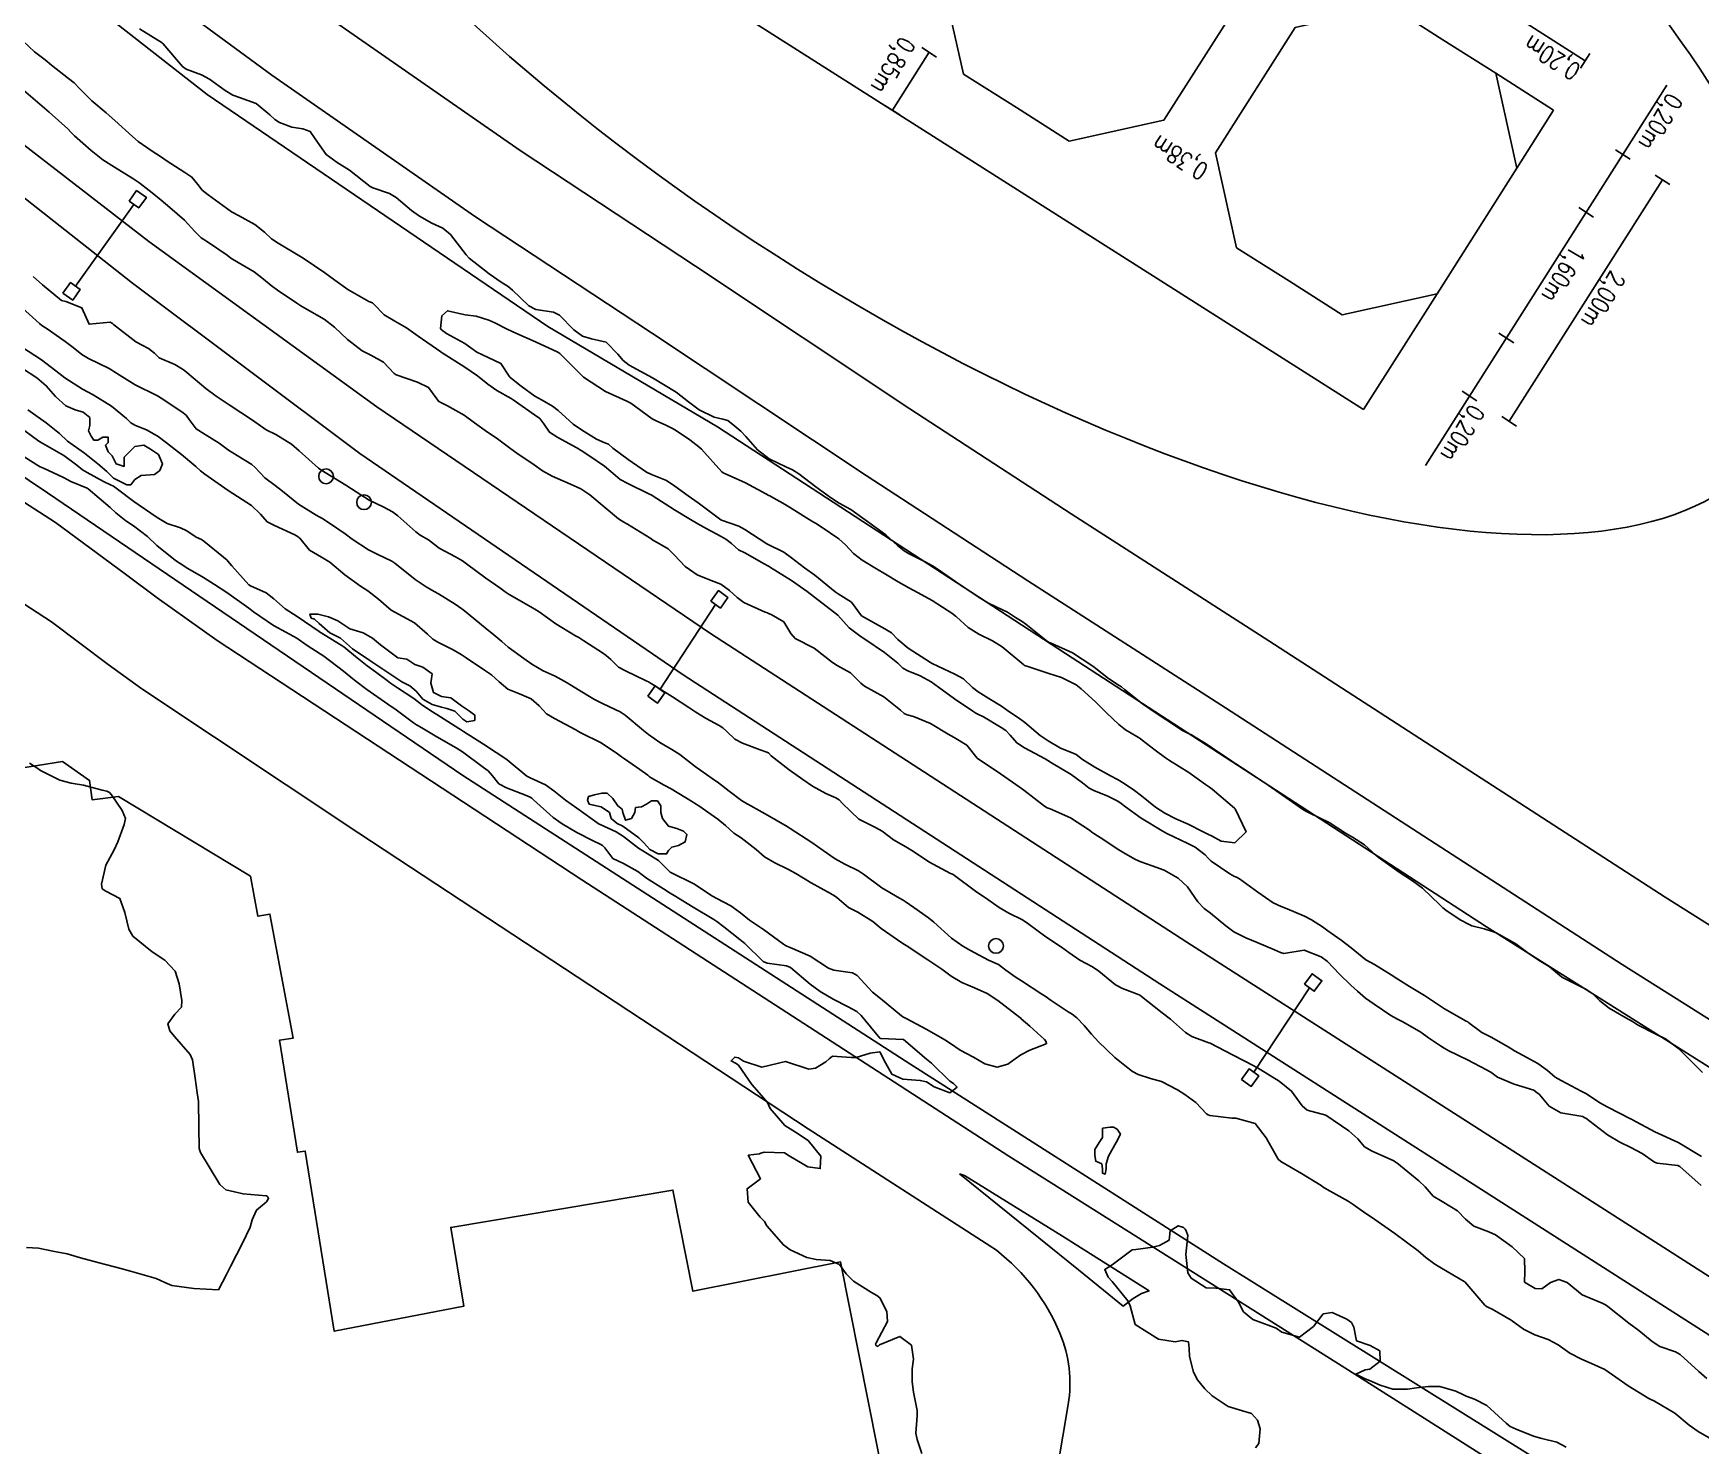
# Model space of a CAD drawing. Header units: metres. Extents: x 307586 to 320046, y 7427249 to 7434250.
# Drawn here: x 311576.6 to 311718.4, y 7432074 to 7432194.1 of the extents above; entities that cross this region are included whole.
import ezdxf

# ---------------------------------------------------------------- set-up
doc = ezdxf.new("R2010")
doc.units = ezdxf.units.M
doc.header["$MEASUREMENT"] = 0
for name, color, linetype in [('Curvas de Nivel 1m', 11, 'Continuous'), ('DETALHES', 45, 'Continuous'), ('Divisa', 42, 'FENCELINE2'), ('Edificações', 30, 'Continuous'), ('Hidrografia', 140, 'Continuous'), ('Linha Férrea', 20, 'Continuous'), ('Portico', 45, 'Continuous'), ('Postes', 20, 'Continuous'), ('Vias Primárias', 230, 'Continuous')]:
    doc.layers.add(name, color=color, linetype=linetype)
doc.styles.add('ROMANS', font='romans', dxfattribs={"height": 0.2})
doc.linetypes.add('FENCELINE2', pattern='A,0.25,-0.1,[132,ltypeshp.shx,S=0.1,R=0,X=-0.1,Y=0],-0.1,1', length=1.45)

msp = doc.modelspace()

# ---------------------------------------------------------------- linework, layer by layer
at = {"layer": 'Curvas de Nivel 1m', "flags": 128}
for points, elevation in [([(311718.54, 7432105.69), (311716.57, 7432107.67), (311716.53, 7432107.71), (311715.41, 7432108.56), (311714.58, 7432108.95), (311713.02, 7432109.76), (311712.6, 7432110.02), (311712.04, 7432110.33), (311710.61, 7432111.18), (311709.83, 7432111.79), (311709.21, 7432112.38), (311708.63, 7432112.78), (311706.75, 7432113.72), (311706.64, 7432113.77), (311706.61, 7432113.8), (311706.56, 7432113.83), (311705.51, 7432114.7), (311704.66, 7432115.22), (311703.69, 7432115.87), (311702.67, 7432116.63), (311701, 7432117.58), (311700.69, 7432117.7), (311699.97, 7432117.91), (311698.94, 7432118.17), (311698.7, 7432118.27), (311697.95, 7432118.69), (311696.71, 7432119.51), (311696.47, 7432119.71), (311696.22, 7432119.96), (311694.73, 7432121.36), (311693.89, 7432121.99), (311692.75, 7432122.73), (311690.96, 7432124.02), (311690.76, 7432124.19), (311689.8, 7432125.06), (311688.78, 7432125.7), (311688.19, 7432126.06), (311686.8, 7432126.95), (311685.16, 7432127.74), (311684.81, 7432127.91), (311684.52, 7432128.1), (311682.82, 7432129.28), (311681.6, 7432130.13), (311680.84, 7432130.65), (311679.43, 7432131.58), (311678.86, 7432131.95), (311678.51, 7432132.17), (311676.87, 7432133.27), (311676.32, 7432133.64), (311675.4, 7432134.21), (311675.08, 7432134.41), (311674.89, 7432134.51), (311674.33, 7432134.79), (311672.9, 7432135.71), (311672.08, 7432136.25), (311670.91, 7432137.06), (311669.38, 7432138.28), (311669.14, 7432138.5), (311668.94, 7432138.62), (311668.02, 7432139.22), (311666.95, 7432140.05), (311666.8, 7432140.16), (311666.6, 7432140.32), (311664.97, 7432141.38), (311663.13, 7432142.2), (311662.98, 7432142.27), (311662.84, 7432142.36), (311661, 7432143.83), (311660.67, 7432144.05), (311660.12, 7432144.39), (311659.44, 7432144.84), (311659.01, 7432145.04), (311657.82, 7432145.62), (311657.02, 7432146.1), (311656.82, 7432146.23), (311656.5, 7432146.44), (311655.04, 7432147.42), (311653.54, 7432148.48), (311653.06, 7432148.8), (311652.43, 7432149.12), (311651.07, 7432149.8), (311650.63, 7432150.06), (311650.07, 7432150.52), (311649.09, 7432151.42), (311647.53, 7432152.55), (311647.11, 7432152.85), (311646.11, 7432153.57), (311645.12, 7432154.13), (311644.37, 7432154.59), (311643.13, 7432155.51), (311641.69, 7432156.61), (311641.15, 7432156.96), (311640.57, 7432157.21), (311639.16, 7432157.89), (311638.15, 7432158.66), (311637.18, 7432159.8), (311636.75, 7432160.24), (311636.22, 7432160.68), (311635.65, 7432161.14), (311635.2, 7432161.25), (311634.47, 7432161.44), (311633.21, 7432162.07), (311632.28, 7432162.73), (311631.23, 7432163.56), (311629.24, 7432164.77), (311627.25, 7432165.87), (311626.72, 7432166.26), (311626.29, 7432166.8), (311625.28, 7432167.81), (311624.03, 7432168.09), (311623.28, 7432168.31), (311622.54, 7432168.85), (311621.31, 7432170.11), (311620.8, 7432170.36), (311619.31, 7432170.6), (311618.72, 7432170.9), (311617.33, 7432172.24), (311616.95, 7432172.54), (311616.34, 7432172.92), (311615.34, 7432173.62), (311613.63, 7432174.96), (311613.37, 7432175.23), (311612.04, 7432176.97), (311611.39, 7432177.5), (311610.46, 7432177.93), (311609.41, 7432178.54), (311608.72, 7432179.02), (311607.42, 7432180.11), (311606.85, 7432180.46), (311605.43, 7432180.93), (311605.21, 7432181.06), (311603.45, 7432182.45), (311602.39, 7432183.09), (311601.46, 7432183.77), (311600.54, 7432185.11), (311600.11, 7432185.74), (311599.49, 7432185.96), (311598.54, 7432186.1), (311597.5, 7432186.49), (311597.09, 7432186.74), (311596.66, 7432187.16), (311595.52, 7432188.11), (311594.1, 7432188.62), (311593.53, 7432188.83), (311592.87, 7432189.21), (311591.54, 7432190.18), (311590.87, 7432190.55), (311589.55, 7432191.03), (311589.24, 7432191.25), (311587.57, 7432193.21), (311587.54, 7432193.24), (311587.51, 7432193.27), (311585.59, 7432194.46)], 718), ([(311575.7, 7432193.42), (311576.66, 7432192.5), (311577.56, 7432191.82), (311578.1, 7432191.38), (311579.54, 7432190.24), (311580.04, 7432189.86), (311580.51, 7432189.36), (311581.52, 7432188.35), (311582.74, 7432187.33), (311583.5, 7432186.68), (311584.99, 7432185.3), (311585.48, 7432184.89), (311586.67, 7432184.07), (311587.46, 7432183.55), (311587.85, 7432183.27), (311589.44, 7432182.25), (311590.05, 7432181.85), (311590.56, 7432181.23), (311590.93, 7432180.73), (311591.42, 7432180.35), (311593, 7432179.2), (311593.41, 7432178.91), (311594, 7432178.6), (311595.39, 7432177.82), (311596.22, 7432177.17), (311596.81, 7432176.59), (311597.37, 7432176.24), (311599.22, 7432175.13), (311599.36, 7432175.04), (311599.59, 7432174.89), (311601.34, 7432173.72), (311602.19, 7432173.09), (311603.32, 7432172.29), (311605.1, 7432171.28), (311605.31, 7432171.19), (311605.4, 7432171.15), (311605.49, 7432171.06), (311606.39, 7432170.13), (311607.3, 7432169.61), (311608.29, 7432169.02), (311609.28, 7432168.31), (311611.22, 7432166.98), (311611.24, 7432166.96), (311611.26, 7432166.95), (311611.32, 7432166.92), (311613.25, 7432165.7), (311614.34, 7432164.95), (311615.23, 7432164.23), (311615.99, 7432163.69), (311617.21, 7432163.01), (311617.37, 7432162.91), (311619.2, 7432161.64), (311619.64, 7432161.33), (311619.98, 7432160.88), (311620.46, 7432160.15), (311621.18, 7432159.71), (311622.8, 7432158.84), (311623.17, 7432158.6), (311623.82, 7432158.18), (311625.15, 7432157.28), (311625.69, 7432156.81), (311626.47, 7432156.13), (311627.13, 7432155.79), (311629.02, 7432154.87), (311629.12, 7432154.82), (311629.16, 7432154.81), (311629.21, 7432154.77), (311631.1, 7432153.54), (311632.45, 7432152.73), (311633.09, 7432152.36), (311633.85, 7432151.95), (311635.08, 7432151.28), (311635.46, 7432151.07), (311635.95, 7432150.69), (311636.55, 7432150.16), (311637.07, 7432149.89), (311638.74, 7432148.97), (311639.05, 7432148.78), (311639.14, 7432148.73), (311639.26, 7432148.65), (311641.04, 7432147.55), (311642.39, 7432146.61), (311643.02, 7432146.12), (311645, 7432144.58), (311645.95, 7432143.52), (311646.98, 7432142.74), (311647.28, 7432142.55), (311648.97, 7432141.41), (311650.09, 7432140.51), (311650.53, 7432140.09), (311650.95, 7432139.86), (311651.99, 7432139.44), (311652.94, 7432138.92), (311653.57, 7432138.47), (311654.92, 7432137.47), (311656.49, 7432136.44), (311656.74, 7432136.27), (311656.9, 7432136.18), (311657.38, 7432135.95), (311658.89, 7432135.05), (311659.28, 7432134.79), (311659.66, 7432134.4), (311660.22, 7432133.73), (311660.87, 7432133.32), (311662.62, 7432132.36), (311662.86, 7432132.22), (311663.18, 7432132.03), (311664.84, 7432131.03), (311665.81, 7432130.33), (311666.38, 7432129.87), (311666.83, 7432129.66), (311667.9, 7432129.22), (311668.82, 7432128.76), (311669.1, 7432128.57), (311669.48, 7432128.28), (311670.8, 7432127.34), (311672.59, 7432126.24), (311672.78, 7432126.13), (311672.99, 7432126.03), (311674.77, 7432125.18), (311675.4, 7432124.85), (311676.24, 7432124.2), (311676.49, 7432123.93), (311676.76, 7432123.68), (311678.33, 7432122.59), (311678.74, 7432122.37), (311678.9, 7432122.32), (311679.16, 7432122.16), (311680.73, 7432121.02), (311682.02, 7432120.13), (311682.71, 7432119.8), (311683.22, 7432119.61), (311684.7, 7432118.98), (311685.29, 7432118.69), (311686.22, 7432118.08), (311686.69, 7432117.74), (311687.8, 7432116.94), (311688.67, 7432116.31), (311688.98, 7432116.05), (311689.91, 7432115.29), (311690.65, 7432114.87), (311692.07, 7432114.01), (311692.64, 7432113.62), (311693.62, 7432113), (311694.63, 7432112.41), (311694.9, 7432112.25), (311695.32, 7432111.97), (311696.61, 7432111.12), (311698.46, 7432110.07), (311698.59, 7432109.99), (311698.67, 7432109.93), (311699.77, 7432109.1), (311700.58, 7432108.69), (311702.02, 7432107.89), (311702.57, 7432107.53), (311703.29, 7432107.14), (311704.55, 7432106.47), (311705.38, 7432105.85), (311706.01, 7432105.31), (311706.53, 7432105), (311708.23, 7432104.11), (311708.52, 7432103.96), (311708.62, 7432103.91), (311708.77, 7432103.81), (311709.82, 7432103.1), (311710.51, 7432102.74), (311712.44, 7432101.76), (311712.5, 7432101.72), (311712.59, 7432101.68), (311714.49, 7432100.65), (311716.42, 7432099.76), (311716.47, 7432099.74), (311716.53, 7432099.71), (311718.46, 7432098.55)], 718), ([(311575.53, 7432189.42), (311577.51, 7432187.72), (311577.89, 7432187.39), (311579.49, 7432185.96), (311579.78, 7432185.66), (311580.07, 7432185.36), (311581.46, 7432184.13), (311582.48, 7432183.33), (311583.45, 7432182.69), (311585.01, 7432181.73), (311585.43, 7432181.46), (311585.53, 7432181.39), (311585.65, 7432181.3), (311586.66, 7432180.51), (311587.42, 7432179.88), (311588.17, 7432179.26), (311589.4, 7432178.2), (311590.29, 7432177.24), (311590.84, 7432176.69), (311591.37, 7432176.34), (311593.03, 7432175.2), (311593.36, 7432174.96), (311593.97, 7432174.58), (311595.34, 7432173.79), (311596.14, 7432173.17), (311596.79, 7432172.62), (311597.32, 7432172.24), (311598.97, 7432171.13), (311599.31, 7432170.9), (311600.45, 7432170.26), (311601.3, 7432169.78), (311602.18, 7432169.09), (311603.28, 7432168.03), (311604.54, 7432167.07), (311605.26, 7432166.72), (311606.33, 7432166.12), (311607.24, 7432165.16), (311607.42, 7432165.03), (311609.23, 7432164.42), (311610.18, 7432163.95), (311610.89, 7432162.98), (311611.02, 7432162.79), (311611.21, 7432162.67), (311611.79, 7432162.39), (311613.2, 7432161.6), (311614.08, 7432160.95), (311615.19, 7432160.15), (311615.93, 7432159.68), (311616.94, 7432158.91), (311617.17, 7432158.73), (311617.7, 7432158.37), (311619.15, 7432157.38), (311619.87, 7432156.88), (311620.69, 7432156.42), (311621.14, 7432156.22), (311622.25, 7432155.73), (311623.13, 7432155.33), (311623.89, 7432154.83), (311625.11, 7432153.82), (311626.34, 7432152.8), (311626.8, 7432152.51), (311627.09, 7432152.34), (311628.22, 7432151.64), (311629.08, 7432151.1), (311629.27, 7432150.96), (311629.63, 7432150.76), (311630.55, 7432150.23), (311631.06, 7432149.72), (311632.01, 7432148.73), (311633.04, 7432148.01), (311634.21, 7432147.53), (311635.03, 7432147.24), (311635.79, 7432146.69), (311636.44, 7432146.1), (311637.01, 7432145.68), (311638.8, 7432144.86), (311639, 7432144.79), (311639.09, 7432144.73), (311639.31, 7432144.65), (311640.4, 7432144.04), (311640.99, 7432143.04), (311641.36, 7432142.62), (311642.97, 7432141.8), (311644.55, 7432140.58), (311644.95, 7432140.32), (311646.07, 7432139.69), (311646.94, 7432138.81), (311647.26, 7432138.55), (311648.92, 7432137.66), (311650.32, 7432136.51), (311650.63, 7432136.23), (311650.9, 7432136.11), (311651.42, 7432135.97), (311652.89, 7432135.39), (311654.38, 7432134.47), (311654.88, 7432134.18), (311655.96, 7432133.53), (311656.86, 7432132.43), (311658.84, 7432131.11), (311659.86, 7432130.39), (311660.43, 7432129.99), (311660.83, 7432129.72), (311662.57, 7432128.36), (311662.81, 7432128.21), (311663.06, 7432128.11), (311664.8, 7432127.35), (311666.4, 7432126.32), (311666.61, 7432126.14), (311666.78, 7432126.01), (311667.61, 7432125.47), (311668.77, 7432124.73), (311669.04, 7432124.56), (311669.47, 7432124.28), (311670.31, 7432123.81), (311670.76, 7432123.62), (311671.74, 7432123.27), (311672.75, 7432122.9), (311673.96, 7432122.23), (311674.73, 7432121.48), (311675.61, 7432120.21), (311676.15, 7432119.64), (311676.7, 7432119.25), (311677.99, 7432118.18), (311678.69, 7432117.65), (311679.69, 7432117.14), (311680.67, 7432116.74), (311682.14, 7432116.13), (311682.66, 7432115.89), (311682.95, 7432115.82), (311684.66, 7432116.1), (311686.11, 7432115.53), (311686.65, 7432115.14), (311687.68, 7432114.06), (311688.63, 7432113.11), (311689.19, 7432112.6), (311689.88, 7432112.03), (311690.62, 7432111.5), (311692.05, 7432110.55), (311692.6, 7432110.24), (311693.07, 7432110), (311694.58, 7432109.12), (311695.25, 7432108.64), (311696.26, 7432107.95), (311696.57, 7432107.76), (311696.97, 7432107.54), (311698.56, 7432106.77), (311700.17, 7432105.91), (311700.43, 7432105.79), (311700.54, 7432105.71), (311701.12, 7432105.31), (311702.53, 7432104.69), (311704.2, 7432104.18), (311704.52, 7432103.95), (311704.58, 7432103.91), (311704.67, 7432103.86), (311705.51, 7432102.84), (311706.51, 7432102.26), (311708.36, 7432101.96), (311708.5, 7432101.88), (311708.54, 7432101.85), (311708.63, 7432101.81), (311710.48, 7432100.38), (311711.51, 7432099.77), (311712.47, 7432099.32), (311713.42, 7432098.8), (311714.46, 7432098.07), (311714.7, 7432097.98), (311716.45, 7432097.78), (311716.62, 7432097.71), (311718.43, 7432096.07)], 719), ([(311718.92, 7432079.68), (311718.24, 7432080.26), (311716.66, 7432081.71), (311716.27, 7432081.94), (311714.92, 7432082.39), (311714.27, 7432082.8), (311713.14, 7432083.75), (311712.29, 7432084.38), (311710.51, 7432085.78), (311710.31, 7432085.92), (311710.01, 7432086.08), (311708.32, 7432086.79), (311707.03, 7432087.82), (311706.34, 7432088.09), (311705.61, 7432087.84), (311704.88, 7432087.29), (311704.32, 7432087.33), (311703.41, 7432087.87), (311703.43, 7432088.78), (311703.4, 7432089.87), (311702.37, 7432090.86), (311700.93, 7432091.89), (311700.39, 7432092.14), (311699.09, 7432092.62), (311698.4, 7432093.21), (311697.72, 7432093.94), (311696.41, 7432094.73), (311695.64, 7432095.18), (311694.97, 7432095.97), (311694.43, 7432096.48), (311692.54, 7432098), (311692.45, 7432098.07), (311692.29, 7432098.17), (311690.46, 7432098.99), (311689.81, 7432099.38), (311689.22, 7432100.04), (311688.48, 7432100.72), (311686.5, 7432102.07), (311684.91, 7432102.5), (311684.51, 7432102.87), (311683.6, 7432104.11), (311682.53, 7432104.96), (311680.61, 7432106.14), (311680.54, 7432106.18), (311680.45, 7432106.23), (311678.56, 7432107.21), (311676.67, 7432108.19), (311676.57, 7432108.23), (311675.12, 7432108.75), (311674.58, 7432109.1), (311673.3, 7432110.23), (311672.6, 7432110.78), (311670.7, 7432112.26), (311670.62, 7432112.3), (311669.2, 7432112.85), (311668.63, 7432113.16), (311667.21, 7432114.3), (311666.65, 7432114.69), (311665.57, 7432115.25), (311664.66, 7432115.89), (311664.03, 7432116.35), (311662.68, 7432117.22), (311661.16, 7432118.38), (311660.7, 7432118.69), (311659.55, 7432119.24), (311658.71, 7432119.74), (311657.76, 7432120.42), (311656.72, 7432121.13), (311654.91, 7432122.46), (311654.82, 7432122.53), (311654.74, 7432122.56), (311654.59, 7432122.61), (311652.75, 7432123.61), (311651.44, 7432124.49), (311650.77, 7432124.89), (311649.73, 7432125.47), (311648.78, 7432126.21), (311648.2, 7432126.54), (311646.79, 7432127.25), (311645.38, 7432128.57), (311645.12, 7432128.88), (311644.82, 7432129.07), (311643.98, 7432129.43), (311642.83, 7432130.06), (311642.02, 7432130.61), (311640.85, 7432131.43), (311639.33, 7432132.64), (311639.09, 7432132.87), (311638.87, 7432132.97), (311638.39, 7432133.13), (311636.87, 7432133.72), (311636.24, 7432134.04), (311635.54, 7432134.69), (311635.21, 7432135.02), (311634.89, 7432135.22), (311633.8, 7432135.8), (311632.9, 7432136.35), (311632.33, 7432136.73), (311630.92, 7432137.65), (311629.12, 7432138.77), (311629.01, 7432138.85), (311628.93, 7432138.9), (311628.69, 7432139.02), (311626.94, 7432139.86), (311626.33, 7432140.18), (311625.67, 7432140.81), (311625.3, 7432141.16), (311624.96, 7432141.4), (311623.38, 7432142.42), (311622.97, 7432142.68), (311622.68, 7432142.84), (311620.99, 7432143.87), (311619.59, 7432144.88), (311619.22, 7432145.1), (311619.01, 7432145.22), (311618.28, 7432145.63), (311617.02, 7432146.35), (311616.69, 7432146.59), (311616.25, 7432146.92), (311615.04, 7432147.75), (311613.41, 7432148.96), (311613.06, 7432149.22), (311612.46, 7432149.56), (311611.07, 7432150.3), (311610.69, 7432150.61), (311610.18, 7432150.99), (311609.47, 7432151.39), (311609.08, 7432151.67), (311607.55, 7432153.03), (311607.1, 7432153.37), (311606.37, 7432153.77), (311605.11, 7432154.38), (311604.02, 7432155.07), (311603.13, 7432155.66), (311601.74, 7432156.49), (311601.14, 7432156.86), (311601, 7432156.96), (311600.81, 7432157.1), (311599.16, 7432158.57), (311598.52, 7432159.14), (311597.18, 7432159.96), (311596.37, 7432160.35), (311595.19, 7432161.18), (311593.21, 7432162.49), (311592.11, 7432163.21), (311591.22, 7432163.86), (311589.62, 7432165.24), (311589.4, 7432165.4), (311589.25, 7432165.51), (311588.58, 7432165.92), (311587.25, 7432166.47), (311586.87, 7432166.89), (311586.35, 7432167.28), (311585.27, 7432167.84), (311583.38, 7432169.32), (311583.29, 7432169.39), (311583.09, 7432169.52), (311581.29, 7432169.34), (311580.69, 7432170.74), (311579.31, 7432171.27), (311578.96, 7432171.37), (311577.33, 7432172.68), (311576.55, 7432173.4)], 719), ([(311719.13, 7432074.63), (311718.18, 7432075.16), (311717.43, 7432075.7), (311716.2, 7432076.71), (311714.47, 7432077.74), (311714.29, 7432077.82), (311714.21, 7432077.85), (311713.99, 7432077.96), (311712.23, 7432079.03), (311711.19, 7432079.77), (311710.24, 7432080.42), (311709.1, 7432080.94), (311708.26, 7432081.3), (311707.28, 7432081.82), (311706.27, 7432082.52), (311705.42, 7432082.99), (311704.28, 7432083.38), (311703.33, 7432083.87), (311702.29, 7432084.63), (311700.65, 7432085.55), (311700.3, 7432085.72), (311700.18, 7432085.78), (311700.05, 7432085.9), (311698.33, 7432087.9), (311698.29, 7432087.93), (311696.34, 7432089.06), (311695.77, 7432089.38), (311695.01, 7432089.97), (311694.36, 7432090.52), (311692.38, 7432092), (311690.4, 7432093.39), (311690.01, 7432093.64), (311689.42, 7432094.03), (311688.84, 7432094.47), (311688.41, 7432094.75), (311686.88, 7432095.6), (311686.42, 7432095.86), (311686.29, 7432095.94), (311686.12, 7432096.07), (311684.44, 7432097.11), (311682.67, 7432098.12), (311682.46, 7432098.33), (311681.44, 7432100.13), (311680.49, 7432101.35), (311678.86, 7432101.8), (311678.5, 7432101.81), (311676.64, 7432102.05), (311676.5, 7432102.1), (311676.37, 7432102.19), (311675.44, 7432103.14), (311674.52, 7432103.83), (311673.89, 7432104.23), (311672.53, 7432104.93), (311671.59, 7432105.19), (311670.54, 7432105.51), (311670.06, 7432105.78), (311669.4, 7432106.28), (311668.55, 7432106.98), (311667.16, 7432108.3), (311666.58, 7432108.95), (311665.95, 7432109.69), (311665.32, 7432110.33), (311664.92, 7432110.65), (311664.6, 7432110.86), (311663.15, 7432111.82), (311662.62, 7432112.18), (311662.35, 7432112.36), (311660.63, 7432113.48), (311660.08, 7432113.83), (311659.28, 7432114.4), (311658.93, 7432114.69), (311658.65, 7432114.87), (311657.82, 7432115.25), (311656.66, 7432115.86), (311656.28, 7432116.06), (311655.62, 7432116.45), (311654.67, 7432117.13), (311653.16, 7432118.48), (311652.7, 7432118.86), (311651.46, 7432119.74), (311650.71, 7432120.23), (311650.55, 7432120.34), (311650.25, 7432120.51), (311648.73, 7432121.4), (311647.18, 7432122.55), (311646.75, 7432122.84), (311645.59, 7432123.41), (311644.76, 7432123.88), (311643.75, 7432124.59), (311642.77, 7432125.26), (311640.94, 7432126.46), (311640.78, 7432126.55), (311640.74, 7432126.58), (311640.67, 7432126.62), (311638.8, 7432127.69), (311637.08, 7432128.67), (311636.81, 7432128.83), (311635.75, 7432129.62), (311634.83, 7432130.33), (311634.3, 7432130.71), (311632.85, 7432131.71), (311631.54, 7432132.73), (311630.87, 7432133.17), (311629.86, 7432133.75), (311628.88, 7432134.44), (311628.47, 7432134.77), (311626.9, 7432136.09), (311626.47, 7432136.37), (311625.56, 7432136.81), (311624.91, 7432137.11), (311624.3, 7432137.43), (311622.92, 7432138.25), (311621.97, 7432138.85), (311620.94, 7432139.4), (311619.93, 7432139.87), (311618.95, 7432140.43), (311618.29, 7432140.9), (311616.96, 7432141.88), (311616.4, 7432142.36), (311615.73, 7432142.93), (311614.98, 7432143.51), (311613.22, 7432144.96), (311613, 7432145.14), (311612.45, 7432145.52), (311611.02, 7432146.41), (311610.66, 7432146.62), (311609.98, 7432147), (311609.03, 7432147.62), (311607.3, 7432149.03), (311607.05, 7432149.2), (311605.8, 7432149.79), (311605.06, 7432150.16), (311603.69, 7432151.07), (311603.08, 7432151.52), (311601.76, 7432152.42), (311601.09, 7432152.85), (311600.93, 7432152.94), (311600.61, 7432153.11), (311599.11, 7432154.04), (311597.76, 7432155.14), (311597.13, 7432155.62), (311596.25, 7432156.28), (311595.4, 7432157.18), (311595.15, 7432157.4), (311594.62, 7432157.72), (311593.16, 7432158.62), (311592.35, 7432159.21), (311591.18, 7432159.95), (311590.4, 7432160.44), (311589.8, 7432161.24), (311589.55, 7432161.6), (311589.2, 7432161.89), (311587.42, 7432163.06), (311587.21, 7432163.19), (311587.16, 7432163.22), (311587.07, 7432163.27), (311585.23, 7432164.18), (311583.39, 7432165.32), (311583.24, 7432165.42), (311583, 7432165.57), (311581.25, 7432166.42), (311580.68, 7432166.77), (311579.93, 7432167.36), (311579.27, 7432167.87), (311577.72, 7432168.95), (311577.29, 7432169.24), (311577.09, 7432169.39), (311575.31, 7432170.99)], 718), ([(311575.19, 7432160.74), (311577.02, 7432159.39), (311577.17, 7432159.3), (311577.35, 7432159.2), (311579.15, 7432158.16), (311580.25, 7432157.35), (311580.75, 7432156.96), (311581.14, 7432156.73), (311582.51, 7432155.95), (311583.13, 7432155.68), (311583.38, 7432155.57), (311583.72, 7432155.31), (311585.11, 7432154.26), (311586.55, 7432153.28), (311587.09, 7432152.9), (311587.95, 7432152.39), (311589.08, 7432152.03), (311589.62, 7432151.78), (311590.4, 7432151.23), (311590.87, 7432151.02), (311591.07, 7432150.9), (311592.73, 7432149.53), (311593.05, 7432149.27), (311593.11, 7432149.2), (311593.44, 7432148.8), (311594.89, 7432147.18), (311595.02, 7432147.1), (311596.36, 7432146.5), (311597.01, 7432145.98), (311597.97, 7432145.14), (311598.99, 7432144.47), (311600.88, 7432143.19), (311600.97, 7432143.13), (311601.03, 7432143.1), (311602.96, 7432141.89), (311603.97, 7432141.07), (311604.95, 7432140.27), (311605.66, 7432139.77), (311606.65, 7432139.03), (311606.93, 7432138.82), (311607.54, 7432138.41), (311608.91, 7432137.5), (311609.59, 7432137), (311610.38, 7432136.47), (311610.89, 7432136.14), (311612.74, 7432134.96), (311612.88, 7432134.87), (311613.14, 7432134.7), (311614.86, 7432133.61), (311615.93, 7432132.92), (311616.49, 7432132.55), (311616.85, 7432132.28), (311618.55, 7432130.89), (311618.83, 7432130.75), (311620.13, 7432130.17), (311620.82, 7432129.66), (311621.83, 7432128.85), (311622.8, 7432128.19), (311624.7, 7432126.82), (311624.78, 7432126.78), (311626.15, 7432126.17), (311626.77, 7432125.78), (311628.04, 7432124.78), (311628.76, 7432124.33), (311629.74, 7432123.74), (311630.72, 7432122.74), (311630.74, 7432122.72), (311630.78, 7432122.7), (311632.73, 7432121.74), (311634.34, 7432120.7), (311634.71, 7432120.49), (311635.89, 7432119.87), (311636.7, 7432119.27), (311637.48, 7432118.66), (311638.68, 7432117.85), (311640.36, 7432116.62), (311640.54, 7432116.5), (311640.66, 7432116.45), (311640.94, 7432116.34), (311642.65, 7432115.59), (311644.21, 7432114.58), (311644.64, 7432114.41), (311646.24, 7432114.16), (311646.64, 7432113.95), (311647.95, 7432112.54), (311648.61, 7432112), (311650.42, 7432110.5), (311650.51, 7432110.42), (311650.59, 7432110.39), (311650.81, 7432110.28), (311652.58, 7432109.35), (311654.1, 7432108.46), (311654.57, 7432108.15), (311655.41, 7432107.59), (311656.55, 7432107.01), (311657.51, 7432106.42), (311658.54, 7432106.14), (311659.45, 7432106.4), (311660.07, 7432106.87), (311660.56, 7432107.21), (311661.33, 7432107.6), (311662.57, 7432108.07), (311662.76, 7432108.16), (311662.7, 7432108.36), (311662.57, 7432108.5), (311661.32, 7432109.64), (311660.59, 7432110.26), (311660.54, 7432110.33), (311660.48, 7432110.38), (311658.61, 7432111.82), (311657.7, 7432112.42), (311656.63, 7432112.9), (311655.54, 7432113.35), (311654.64, 7432113.9), (311653.84, 7432114.47), (311652.65, 7432115.27), (311650.81, 7432116.5), (311650.66, 7432116.59), (311650.44, 7432116.73), (311648.68, 7432117.95), (311647.97, 7432118.54), (311646.7, 7432119.34), (311645.89, 7432119.74), (311644.9, 7432120.58), (311644.72, 7432120.73), (311644.38, 7432120.93), (311642.73, 7432121.83), (311641.41, 7432122.61), (311640.75, 7432122.98), (311639.63, 7432123.52), (311638.76, 7432124.05), (311638.04, 7432124.66), (311636.77, 7432125.64), (311636.16, 7432126.06), (311635.45, 7432126.69), (311634.79, 7432127.23), (311633.16, 7432128.37), (311632.81, 7432128.61), (311632.64, 7432128.72), (311630.82, 7432129.81), (311630.21, 7432130.13), (311629.11, 7432130.77), (311628.95, 7432130.88), (311628.83, 7432130.97), (311628.15, 7432131.47), (311626.85, 7432132.37), (311626.59, 7432132.54), (311626.24, 7432132.8), (311624.87, 7432133.73), (311623.13, 7432134.59), (311622.88, 7432134.72), (311622.7, 7432134.84), (311620.89, 7432135.81), (311620.21, 7432136.19), (311619.58, 7432136.88), (311618.91, 7432137.49), (311617.91, 7432137.91), (311616.92, 7432138.31), (311616.17, 7432138.92), (311615.53, 7432139.52), (311614.94, 7432139.92), (311613.39, 7432140.96), (311612.96, 7432141.26), (311612.28, 7432141.64), (311610.97, 7432142.3), (311610.54, 7432142.56), (311610.08, 7432142.99), (311608.99, 7432143.93), (311607, 7432145.03), (311605.92, 7432145.96), (311605.02, 7432146.65), (311604.39, 7432147.07), (311603.04, 7432148.03), (311601.79, 7432149.09), (311601.06, 7432149.54), (311600.06, 7432150.11), (311599.23, 7432151.13), (311599.15, 7432151.21), (311599.07, 7432151.26), (311598.79, 7432151.42), (311597.08, 7432152.21), (311596.46, 7432152.53), (311595.89, 7432153.17), (311595.1, 7432153.91), (311593.12, 7432155.2), (311591.14, 7432156.58), (311590.77, 7432156.86), (311590.39, 7432157.23), (311589.16, 7432158.25), (311587.89, 7432159.26), (311587.18, 7432159.8), (311586.23, 7432160.33), (311585.19, 7432160.76), (311584.84, 7432160.96), (311584.47, 7432161.31), (311583.2, 7432162.36), (311581.63, 7432163.34), (311581.22, 7432163.56), (311580.75, 7432163.81), (311579.23, 7432164.79), (311578.48, 7432165.38), (311577.25, 7432166.32), (311575.54, 7432167.41)], 717), ([(311575.16, 7432158.47), (311576.85, 7432157.39), (311577.14, 7432157.22), (311577.43, 7432157.1), (311579.13, 7432156.3), (311579.74, 7432155.97), (311581.12, 7432155.39), (311581.22, 7432155.34), (311583.1, 7432153.75), (311583.58, 7432153.31), (311584.41, 7432152.62), (311585.08, 7432152.2), (311586.26, 7432151.28), (311587.07, 7432150.52), (311588.65, 7432149.25), (311589.05, 7432148.98), (311589.71, 7432148.57), (311591.03, 7432147.8), (311591.98, 7432147.21), (311593.02, 7432146.52), (311594.89, 7432145.18), (311595, 7432145.1), (311595.29, 7432144.89), (311596.98, 7432143.71), (311598.03, 7432143.14), (311598.97, 7432142.63), (311599.86, 7432142.02), (311600.96, 7432141.31), (311601.28, 7432141.1), (311602.94, 7432139.83), (311603.88, 7432139.07), (311604.92, 7432138.27), (311606.72, 7432137.03), (311606.82, 7432136.95), (311606.9, 7432136.88), (311607.3, 7432136.63), (311608.89, 7432135.44), (311609.15, 7432135.27), (311609.6, 7432135), (311610.87, 7432134.25), (311612.52, 7432133.3), (311612.85, 7432133.1), (311613.05, 7432132.96), (311614.84, 7432131.64), (311615.24, 7432131.34), (311615.62, 7432130.93), (311616.15, 7432130.25), (311616.82, 7432129.9), (311618.42, 7432129.29), (311618.82, 7432129.1), (311618.95, 7432129.02), (311619.11, 7432128.89), (311620.79, 7432127.39), (311621.53, 7432126.85), (311622.78, 7432126.11), (311624.19, 7432125.41), (311624.77, 7432125.12), (311624.96, 7432125.01), (311625.16, 7432124.81), (311625.85, 7432123.91), (311626.75, 7432123.46), (311627.97, 7432122.78), (311628.73, 7432122.21), (311630.15, 7432121.32), (311630.72, 7432120.96), (311631.07, 7432120.74), (311632.7, 7432119.75), (311634.45, 7432118.7), (311634.69, 7432118.55), (311635.31, 7432118.07), (311636.67, 7432117.01), (311637.08, 7432116.67), (311638.65, 7432115.13), (311638.98, 7432114.98), (311640.64, 7432114.76), (311640.97, 7432114.62), (311642.63, 7432113.2), (311643.48, 7432112.59), (311644.61, 7432111.94), (311645.87, 7432111.29), (311646.6, 7432110.87), (311646.98, 7432110.55), (311648.57, 7432108.62), (311648.64, 7432108.59), (311650.57, 7432108.5), (311652.55, 7432106.82), (311652.95, 7432106.48), (311654.53, 7432104.97), (311654.83, 7432104.75), (311655.14, 7432104.45), (311654.52, 7432103.97), (311653.2, 7432104.47), (311652.53, 7432104.91), (311652, 7432105.02), (311650.53, 7432105.13), (311649.58, 7432105.56), (311649.05, 7432106.52), (311648.56, 7432107.46), (311647.75, 7432107.34), (311646.55, 7432106.96), (311646.12, 7432106.98), (311644.55, 7432107.09), (311644.26, 7432106.87), (311643.97, 7432106.59), (311643.09, 7432106.05), (311642.54, 7432105.99), (311640.54, 7432106.62), (311638.54, 7432106.15), (311636.96, 7432106.67), (311636.55, 7432106.93), (311636.22, 7432107), (311635.92, 7432106.68), (311636.34, 7432106.47), (311636.54, 7432106.31), (311637.68, 7432104.66), (311638.51, 7432103.74), (311639, 7432103.13), (311639.23, 7432102.64), (311640.48, 7432101.2), (311641.39, 7432100.61), (311642.47, 7432099.9), (311643.55, 7432098.59), (311643.5, 7432097.52), (311642.44, 7432097.66), (311640.86, 7432098.62), (311640.46, 7432098.85), (311638.72, 7432098.91), (311638.45, 7432098.82), (311638.32, 7432098.79), (311637.38, 7432098.66), (311638.42, 7432096.65), (311637.27, 7432095.81), (311637.36, 7432094.66), (311638.39, 7432093.4), (311638.75, 7432093.01), (311638.96, 7432092.64), (311640.36, 7432091.03), (311640.94, 7432090.61), (311642.35, 7432089.96), (311643.15, 7432089.79), (311644.34, 7432089.7), (311645.13, 7432089.36), (311645.71, 7432088.56), (311646.32, 7432087.95), (311647.87, 7432086.98), (311648.31, 7432086.74), (311648.56, 7432086.53), (311649.15, 7432085.37), (311649.23, 7432084.52), (311648.26, 7432082.71), (311648.21, 7432082.58), (311648.22, 7432082.53), (311648.26, 7432082.46), (311648.39, 7432082.4), (311648.55, 7432082.53), (311650.27, 7432083.25), (311651.26, 7432082.49), (311651.43, 7432081.3), (311651.33, 7432080.49), (311651.32, 7432079.39), (311651.44, 7432078.49), (311651.73, 7432076.95), (311651.74, 7432076.48), (311651.63, 7432075.02), (311651.74, 7432074.48), (311652.15, 7432073.28)], 718), ([(311576.22, 7432132.01), (311576.84, 7432131.6), (311577.16, 7432131.39), (311578.82, 7432130.55), (311579.77, 7432130.3), (311580.82, 7432130.14), (311582.42, 7432129.72), (311582.82, 7432129.61), (311583.02, 7432129.52), (311583.21, 7432129.31), (311584.11, 7432127.99), (311584.4, 7432127.3), (311584.28, 7432126.8), (311583.73, 7432125.31), (311583.42, 7432124.64), (311582.73, 7432123.32), (311582.34, 7432121.7), (311582.41, 7432121.32), (311582.71, 7432121.11), (311583.9, 7432120.5), (311584.34, 7432119.3), (311584.67, 7432117.88), (311585.03, 7432117.29), (311586.65, 7432115.97), (311587.73, 7432115.26), (311588.63, 7432114.3), (311588.95, 7432113.24), (311589.19, 7432111.83), (311589.15, 7432111.24), (311588.59, 7432110.65), (311588.01, 7432109.82), (311588.17, 7432109.25), (311588.57, 7432108.75), (311589.89, 7432107.23), (311590.09, 7432106.78), (311590.32, 7432105.22), (311590.5, 7432103.97), (311590.6, 7432103.22), (311590.6, 7432103.11), (311590.63, 7432101.22), (311590.63, 7432101.06), (311590.67, 7432099.22), (311590.78, 7432098.89), (311592.41, 7432096.16), (311592.93, 7432095.72), (311594.4, 7432095.37), (311596.35, 7432095.2), (311596.4, 7432095.19), (311596.47, 7432095.15), (311596.57, 7432094.98), (311596.4, 7432094.7), (311595.55, 7432093.99), (311595.17, 7432093.16), (311594.99, 7432092.54), (311594.35, 7432091.17), (311593.33, 7432089.18), (311592.99, 7432088.52), (311592.3, 7432087.2), (311590.21, 7432087.32), (311588.34, 7432087.58), (311587.74, 7432087.83), (311587, 7432088.16), (311584.81, 7432088.8), (311584, 7432089.02), (311582.15, 7432089.5), (311580.58, 7432089.93), (311579.43, 7432090.26), (311578.35, 7432090.48), (311576.98, 7432090.74), (311575.96, 7432090.8)], 719), ([(311680.53, 7432073.76), (311680.82, 7432074.13), (311680.93, 7432075.38), (311680.7, 7432076.13), (311680.19, 7432076.69), (311679.42, 7432076.93), (311678.2, 7432077.28), (311676.84, 7432078.18), (311676.22, 7432078.78), (311675.58, 7432079.55), (311675.24, 7432080.2), (311674.92, 7432081.54), (311674.89, 7432082.21), (311674.84, 7432082.78), (311674.27, 7432082.91), (311673.7, 7432082.79), (311672.27, 7432083), (311670.28, 7432084.26), (311669.87, 7432085.84), (311669.67, 7432086.27), (311668.33, 7432087.92), (311667.98, 7432088.29), (311667.7, 7432088.94), (311668.34, 7432089.34), (311669.57, 7432090.27), (311670.02, 7432090.61), (311670.36, 7432090.63), (311671.78, 7432090.83), (311672.36, 7432090.99), (311673.18, 7432091.42), (311673.27, 7432092.23), (311673.95, 7432092.66), (311674.39, 7432092.5), (311674.53, 7432092.36), (311674.64, 7432092.22), (311674.76, 7432091.83), (311674.59, 7432090.22), (311674.77, 7432088.65), (311675.05, 7432088.21), (311676.32, 7432087.39), (311677.15, 7432087.35), (311678.32, 7432087.22), (311679.08, 7432086.16), (311679.5, 7432085.35), (311680.29, 7432084.69), (311681.83, 7432084.12), (311682.28, 7432083.94), (311682.78, 7432083.61), (311684.27, 7432083.17), (311685.45, 7432084.08), (311686.29, 7432085.16), (311687.06, 7432085.29), (311688.29, 7432084.72), (311688.69, 7432084.44), (311688.9, 7432084.04), (311689.11, 7432082.88), (311690.27, 7432082.46), (311691.11, 7432082.01), (311691.12, 7432081.14), (311690.24, 7432080.47), (311689.87, 7432080.39), (311689.06, 7432080.04), (311689.85, 7432079.65), (311690.23, 7432079.51), (311691.14, 7432079.1), (311692.22, 7432078.75), (311693.45, 7432078.76), (311694.22, 7432078.88), (311695.25, 7432078.99), (311696.22, 7432078.98), (311697.57, 7432078.59), (311698.22, 7432078.28), (311698.46, 7432078.17), (311699.16, 7432077.92), (311700.2, 7432077.36), (311701.85, 7432075.88), (311702.18, 7432075.58), (311702.7, 7432075.35), (311704.17, 7432074.75), (311704.88, 7432074.56), (311706.17, 7432074.26), (311706.95, 7432073.82)], 718)]:
    msp.add_lwpolyline(points, dxfattribs=dict(at, elevation=elevation))
at = {"layer": 'Curvas de Nivel 1m', "elevation": 717, "flags": 128}
msp.add_lwpolyline([(311615.3, 7432169.69), (311614.24, 7432170.02), (311613.3, 7432170.13), (311611.8, 7432170.48), (311611.3, 7432170.04), (311611.2, 7432168.98), (311611.29, 7432168.85), (311611.71, 7432168.55), (311613.27, 7432167.71), (311614.28, 7432166.95), (311615.26, 7432166.52), (311616.33, 7432166), (311617.03, 7432164.91), (311617.13, 7432164.8), (311617.24, 7432164.72), (311618.05, 7432164.08), (311619.22, 7432163.23), (311619.84, 7432162.88), (311620.72, 7432162.38), (311621.2, 7432162), (311622.49, 7432160.85), (311623.19, 7432160.36), (311624.45, 7432159.56), (311625.18, 7432159.24), (311625.49, 7432159.13), (311625.84, 7432158.81), (311627.16, 7432157.82), (311628.71, 7432156.77), (311629.14, 7432156.57), (311630.43, 7432156.04), (311631.13, 7432155.57), (311632.25, 7432154.73), (311633.11, 7432154.15), (311635.03, 7432152.7), (311635.09, 7432152.67), (311636.56, 7432152.15), (311637.08, 7432151.87), (311638.95, 7432150.65), (311639.07, 7432150.59), (311640.39, 7432149.95), (311641.06, 7432149.46), (311642.17, 7432148.61), (311643.04, 7432147.99), (311644.76, 7432146.58), (311645.02, 7432146.41), (311646.15, 7432145.7), (311647, 7432144.55), (311648.99, 7432143.43), (311649.55, 7432143.08), (311650.09, 7432142.51), (311650.97, 7432141.8), (311652.87, 7432140.56), (311652.95, 7432140.51), (311653.02, 7432140.48), (311654.94, 7432139.58), (311655.68, 7432139.19), (311656.46, 7432138.44), (311656.93, 7432138.06), (311657.83, 7432137.51), (311658.91, 7432136.84), (311659.55, 7432136.4), (311660.36, 7432135.85), (311660.89, 7432135.45), (311662.22, 7432134.37), (311662.88, 7432133.91), (311663.93, 7432133.29), (311664.87, 7432132.92), (311665.28, 7432132.74), (311665.81, 7432132.33), (311666.85, 7432131.66), (311668.2, 7432130.94), (311668.84, 7432130.59), (311669.34, 7432130.28), (311670.24, 7432129.68), (311670.82, 7432129.22), (311672.03, 7432128.25), (311672.81, 7432127.76), (311673.75, 7432127.28), (311674.79, 7432126.82), (311676.02, 7432126.2), (311676.54, 7432125.95), (311676.78, 7432125.82), (311677.6, 7432125.36), (311678.77, 7432125.24), (311679.72, 7432126.16), (311678.81, 7432128.11), (311678.75, 7432128.17), (311676.83, 7432129.8), (311676.61, 7432129.97), (311676.28, 7432130.2), (311674.85, 7432131.21), (311673.21, 7432132.24), (311672.87, 7432132.46), (311672, 7432133.12), (311670.88, 7432133.96), (311670.71, 7432134.09), (311670.43, 7432134.27), (311669.46, 7432134.85), (311668.89, 7432135.3), (311667.86, 7432136.3), (311666.92, 7432137.22), (311665.7, 7432138.33), (311665.26, 7432138.66), (311664.94, 7432138.85), (311664.02, 7432139.28), (311662.95, 7432139.64), (311661.08, 7432140.25), (311660.95, 7432140.28), (311660.88, 7432140.31), (311660.81, 7432140.38), (311658.98, 7432141.91), (311658.15, 7432142.42), (311656.99, 7432142.99), (311656.09, 7432143.54), (311655.09, 7432144.46), (311655.04, 7432144.5), (311655, 7432144.52), (311654.77, 7432144.7), (311653.02, 7432145.85), (311651.83, 7432146.49), (311651.03, 7432146.91), (311650.12, 7432147.43), (311649.05, 7432148.08), (311648.28, 7432148.54), (311647.06, 7432149.27), (311646.34, 7432149.84), (311645.66, 7432150.57), (311645.08, 7432151.08), (311643.57, 7432152.12), (311643.1, 7432152.41), (311642.77, 7432152.6), (311641.11, 7432153.65), (311640.5, 7432154.02), (311639.36, 7432154.65), (311639.2, 7432154.73), (311639.12, 7432154.77), (311638.86, 7432154.92), (311637.13, 7432155.84), (311636.56, 7432156.1), (311635.25, 7432156.7), (311635.14, 7432156.78), (311633.4, 7432158.72), (311633.17, 7432158.92), (311632.4, 7432159.51), (311631.19, 7432160.33), (311630.93, 7432160.48), (311630.36, 7432160.75), (311629.54, 7432161.11), (311629.2, 7432161.3), (311627.38, 7432162.62), (311627.21, 7432162.72), (311627.17, 7432162.74), (311627.04, 7432162.79), (311625.22, 7432163.61), (311623.37, 7432164.84), (311623.24, 7432164.95), (311621.34, 7432166.86), (311621.26, 7432166.92), (311621.16, 7432166.97), (311619.28, 7432167.84), (311617.61, 7432168.59), (311617.29, 7432168.72), (311616.87, 7432168.92), (311615.81, 7432169.45)], close=True, dxfattribs=at)
at = {"layer": 'DETALHES'}
for p, q in [((311601.14, 7432218.35), (311689.71, 7432162.08)), ((311703.65, 7432194.89), (311708.58, 7432191.75)), ((311652.77, 7432192.47), (311649.64, 7432187.54)), ((311652.13, 7432192.87), (311653.4, 7432192.06)), ((311708.98, 7432192.38), (311708.18, 7432191.11)), ((311715.53, 7432189.68), (311694.98, 7432157.33)), ((311700.96, 7432190.68), (311705.89, 7432187.55)), ((311649, 7432187.94), (311650.27, 7432187.14)), ((311702.76, 7432182.62), (311705.89, 7432187.55)), ((311711.15, 7432184.17), (311712.41, 7432183.37)), ((311715.15, 7432181.62), (311702.1, 7432161.08)), ((311714.52, 7432182.02), (311715.78, 7432181.22)), ((311708.02, 7432179.26), (311709.29, 7432178.45)), ((311689.71, 7432162.08), (311695.97, 7432171.93)), ((311701.24, 7432168.57), (311702.5, 7432167.77)), ((311698.1, 7432163.64), (311699.36, 7432162.83)), ((311701.47, 7432161.49), (311702.74, 7432160.68))]:
    msp.add_line(p, q, dxfattribs=at)
msp.add_lwpolyline([(311679.52, 7432197.39), (311672.73, 7432186.7), (311664.67, 7432184.9), (311660.18, 7432187.76), (311655.68, 7432190.62), (311653.88, 7432198.67), (311660.67, 7432209.36), (311668.73, 7432211.15), (311673.22, 7432208.3), (311677.72, 7432205.44)], close=True, dxfattribs=at)
msp.add_lwpolyline([(311700.96, 7432190.68), (311702.76, 7432182.62), (311695.97, 7432171.93), (311687.91, 7432170.14), (311683.42, 7432172.99), (311678.92, 7432175.85), (311677.12, 7432183.91), (311683.91, 7432194.59), (311691.97, 7432196.39), (311696.46, 7432193.53), (311700.96, 7432190.68)], dxfattribs=at)
msp.add_ellipse((311656.3, 7432204.18), major_axis=(68.33, -44.76), ratio=0.408135, dxfattribs=at)
at = {"layer": 'Divisa'}
for points in [[(311559.73, 7432213.6), (311591.33, 7432188.89), (311620.32, 7432169.16), (311634.75, 7432160.6), (311664.35, 7432141.33), (311700.18, 7432118.08), (311739.95, 7432093.03), (311773.76, 7432071.92), (311778.99, 7432064.53), (311788.61, 7432058.39), (311794.23, 7432058.86), (311844.78, 7432026.88), (311893.88, 7431996.18), (311936.06, 7431972.59)], [(311858.67, 7431974.04), (311827.6, 7431993.81), (311800.58, 7432010.55), (311785.21, 7432020.97), (311774.18, 7432027.34), (311773.31, 7432027.85), (311771.43, 7432027.62), (311761.11, 7432034.23), (311759.83, 7432036.11), (311757.41, 7432038.66), (311745.31, 7432047.08), (311722.79, 7432061.01), (311704.36, 7432072.85), (311677.8, 7432089.42), (311651.11, 7432106.44), (311613.09, 7432130.96), (311577.76, 7432155), (311547.67, 7432175.2)]]:
    msp.add_lwpolyline(points, dxfattribs=at)
at = {"layer": 'Edificações', "elevation": 336.8}
msp.add_lwpolyline([(311652.28, 7432054.03), (311645.23, 7432089.58), (311632.67, 7432087.09), (311630.96, 7432095.69), (311612.06, 7432092.52), (311613.19, 7432085.82), (311602.15, 7432083.69), (311599.68, 7432099.01), (311599.02, 7432098.91), (311597.49, 7432108.43), (311598.66, 7432108.62), (311596.68, 7432119.17), (311595.66, 7432118.98), (311595.02, 7432122.39), (311583.81, 7432129.17), (311581.57, 7432128.88), (311581.34, 7432130.54), (311579.03, 7432132.16), (311574.4, 7432131.41)], dxfattribs=at)
at = {"layer": 'Hidrografia'}
msp.add_lwpolyline([(311576.08, 7432162.07), (311577.65, 7432160.95), (311578.77, 7432160.05), (311579.45, 7432159.38), (311580.91, 7432158.37), (311582.03, 7432157.47), (311582.82, 7432156.8), (311583.38, 7432156.24), (311584.5, 7432155.67), (311584.84, 7432155.67), (311585.18, 7432156.12), (311585.74, 7432156.46), (311586.86, 7432156.57), (311587.31, 7432156.91), (311587.54, 7432157.47), (311587.2, 7432158.26), (311586.52, 7432158.71), (311585.96, 7432159.04), (311585.18, 7432158.93), (311584.5, 7432158.26), (311584.28, 7432158.03), (311584.28, 7432157.47), (311584.28, 7432157.25), (311583.6, 7432157.47), (311583.27, 7432158.14), (311582.93, 7432158.48), (311582.7, 7432159.04), (311582.93, 7432159.27), (311582.93, 7432159.72), (311582.48, 7432159.72), (311582.03, 7432159.49), (311581.69, 7432159.49), (311581.47, 7432159.83), (311581.24, 7432160.28), (311581.36, 7432160.73), (311581.36, 7432161.4), (311580.8, 7432161.85), (311580.12, 7432162.07), (311579.33, 7432162.41), (311578.44, 7432163.2), (311577.65, 7432164.1), (311576.86, 7432164.77), (311575.63, 7432165.56)], dxfattribs=at)
for points in [[(311600.88, 7432143.89), (311601.78, 7432143.1), (311602.69, 7432142.65), (311603.7, 7432141.74), (311605.18, 7432140.73), (311606.53, 7432139.82), (311607.89, 7432138.92), (311608.57, 7432138.58), (311609.13, 7432138.12), (311609.7, 7432137.45), (311610.49, 7432136.99), (311611.28, 7432136.77), (311611.74, 7432136.65), (311612.41, 7432136.43), (311613.09, 7432135.75), (311613.43, 7432135.52), (311614.11, 7432135.64), (311614.11, 7432136.09), (311613.66, 7432136.43), (311612.98, 7432136.88), (311612.08, 7432137.56), (311611.28, 7432137.67), (311610.61, 7432138.01), (311610.38, 7432138.8), (311610.49, 7432139.59), (311609.7, 7432140.16), (311609.02, 7432140.39), (311608.34, 7432140.84), (311607.55, 7432140.95), (311606.08, 7432142.08), (311605.4, 7432142.65), (311604.61, 7432143.1), (311603.48, 7432143.44), (311602.46, 7432144.12), (311601.67, 7432144.46), (311600.76, 7432144.68), (311600.09, 7432144.68), (311600.2, 7432144.34), (311600.48, 7432144.24)], [(311625.57, 7432127.8), (311625.71, 7432127.3), (311626.21, 7432126.87), (311626.71, 7432126.65), (311628.07, 7432125.65), (311628.5, 7432125.22), (311629, 7432124.65), (311629.72, 7432124.29), (311630.43, 7432124.29), (311630.58, 7432124.58), (311630.86, 7432124.87), (311631.43, 7432125.01), (311632.01, 7432125.3), (311632.15, 7432125.94), (311631.86, 7432126.22), (311631.29, 7432126.44), (311630.58, 7432126.65), (311630.08, 7432127.3), (311629.93, 7432127.8), (311629.93, 7432128.37), (311629.65, 7432128.8), (311629.15, 7432128.8), (311628.72, 7432128.51), (311628.29, 7432128.3), (311627.79, 7432128.23), (311627.72, 7432127.8), (311627.43, 7432127.3), (311626.93, 7432127.15), (311626.71, 7432127.8), (311626.64, 7432128.08), (311626.28, 7432128.37), (311625.86, 7432129.01), (311625.36, 7432129.44), (311624.93, 7432129.44), (311624.28, 7432129.3), (311623.78, 7432129.16), (311623.71, 7432128.87), (311623.85, 7432128.51), (311624.21, 7432128.44), (311624.85, 7432128.3)], [(311667.52, 7432100.96), (311667.52, 7432100.16), (311667.23, 7432099.73), (311666.87, 7432099.15), (311666.87, 7432098.64), (311666.94, 7432098.14), (311667.45, 7432097.92), (311667.52, 7432097.49), (311667.52, 7432097.12), (311667.74, 7432097.05), (311667.81, 7432097.49), (311667.81, 7432097.92), (311668.03, 7432098.57), (311668.31, 7432099.08), (311668.68, 7432099.73), (311669.04, 7432100.45), (311668.75, 7432100.88), (311668.46, 7432101.03), (311668.17, 7432101.03)]]:
    msp.add_lwpolyline(points, close=True, dxfattribs=at)
at = {"layer": 'Linha Férrea'}
for points in [[(311568.47, 7432190.2), (311586.38, 7432176.39), (311605.79, 7432162.3), (311634.17, 7432143.03), (311674.68, 7432116.78), (311725.2, 7432084.46), (311772.39, 7432054.42), (311824.89, 7432021.19), (311879.23, 7431986.43)], [(311567.29, 7432186.76), (311585, 7432172.83), (311604.34, 7432158.35), (311631.85, 7432139.53), (311672.4, 7432113.24), (311722.94, 7432080.92), (311770.14, 7432050.87), (311822.63, 7432017.65), (311877.02, 7431982.86)]]:
    msp.add_lwpolyline(points, dxfattribs=at)
at = {"layer": 'Portico'}
for points in [[(311584.7, 7432179.82), (311585.34, 7432180.71), (311586.17, 7432180.12), (311585.52, 7432179.23)], [(311579.07, 7432171.99), (311579.72, 7432172.88), (311580.54, 7432172.29), (311579.9, 7432171.39)], [(311634.18, 7432145.79), (311634.83, 7432146.68), (311635.65, 7432146.09), (311635.01, 7432145.19)], [(311628.82, 7432137.7), (311629.46, 7432138.59), (311630.29, 7432137.99), (311629.65, 7432137.1)], [(311684.7, 7432113.2), (311685.34, 7432114.1), (311686.17, 7432113.5), (311685.52, 7432112.61)], [(311679.33, 7432105.11), (311679.98, 7432106), (311680.8, 7432105.41), (311680.16, 7432104.51)]]:
    msp.add_lwpolyline(points, close=True, dxfattribs=at)
for points in [[(311585.11, 7432179.52), (311580.13, 7432172.58)], [(311634.6, 7432145.49), (311629.88, 7432138.29)], [(311685.11, 7432112.9), (311680.39, 7432105.71)]]:
    msp.add_lwpolyline(points, dxfattribs=at)
at = {"layer": 'Postes'}
for centre in [(311601.46, 7432156.4), (311604.69, 7432154.2), (311658.45, 7432116.46)]:
    msp.add_circle(centre, 0.629, dxfattribs=at)
at = {"layer": 'Vias Primárias'}
for points in [[(311566.64, 7432223.38), (311579.05, 7432212.78), (311592, 7432202.55), (311600.79, 7432196.06), (311617.98, 7432184.11), (311632.89, 7432174.28), (311651.13, 7432162.15), (311664.84, 7432153.22), (311681.66, 7432142.41), (311715.37, 7432120.62), (311753.68, 7432096.48), (311789.05, 7432073.94), (311821.66, 7432053.15), (311822.85, 7432052.39)], [(311574.73, 7432207.53), (311587.87, 7432197.14), (311596.83, 7432190.53), (311614.17, 7432178.48), (311629.14, 7432168.61), (311647.4, 7432156.47), (311661.15, 7432147.51), (311677.98, 7432136.7), (311711.71, 7432114.89), (311750.04, 7432090.74), (311785.4, 7432068.21), (311818.01, 7432047.41), (311851.24, 7432026.32), (311898.13, 7431997.68), (311932.18, 7431978.42)], [(311550.83, 7432170.28), (311578.43, 7432152.48), (311584.39, 7432148.09), (311587.09, 7432146.07), (311592.18, 7432142.45), (311623.22, 7432122.08), (311659.55, 7432098.58), (311688.13, 7432080.58), (311708.16, 7432067.86), (311736.74, 7432050.08), (311746.97, 7432043.68), (311755.06, 7432037.95), (311759.08, 7432034.52), (311776.61, 7432023.09), (311792.37, 7432013.26), (311818.82, 7431996.44), (311843.1, 7431981.18)]]:
    msp.add_lwpolyline(points, dxfattribs=at)
msp.add_lwpolyline([(311646.67, 7431970.78), (311650.46, 7431995.19), (311656.23, 7432027.8), (311664.59, 7432077.46, 0.14151), (311663.89, 7432083.51, 0.129188), (311658.49, 7432090.58), (311642.46, 7432100.91), (311604.25, 7432126.05), (311585.77, 7432138.34), (311582.92, 7432140.41), (311578.11, 7432144.04), (311559.63, 7432156.02)], format="xyb", dxfattribs=at)
msp.add_lwpolyline([(311655.35, 7432097.07), (311665.46, 7432088.91), (311669.26, 7432085.83), (311670.12, 7432086.47), (311670.83, 7432086.9), (311671.48, 7432087.12), (311664.1, 7432091.77), (311655.78, 7432096.93)], close=True, dxfattribs=at)

# ---------------------------------------------------------------- texts
at = {"layer": 'DETALHES', "style": 'ROMANS', "width": 0.8}
for s, rotation, p in [('0,20m', 147.7032, (311708.3, 7432191.26)), ('0,85m', 238.9511, (311650.39, 7432193.92)), ('0,20m', 238.9511, (311715.67, 7432189.12)), ('0,38m', 147.7032, (311676.64, 7432182.76)), ('1,60m', 238.9511, (311707.43, 7432176.16)), ('2,00m', 238.9511, (311710.8, 7432174.01)), ('0,20m', 238.9511, (311698.83, 7432162.63))]:
    msp.add_text(s, height=1.5, rotation=rotation, dxfattribs=at).set_placement(p)

doc.saveas('drawing.dxf')
